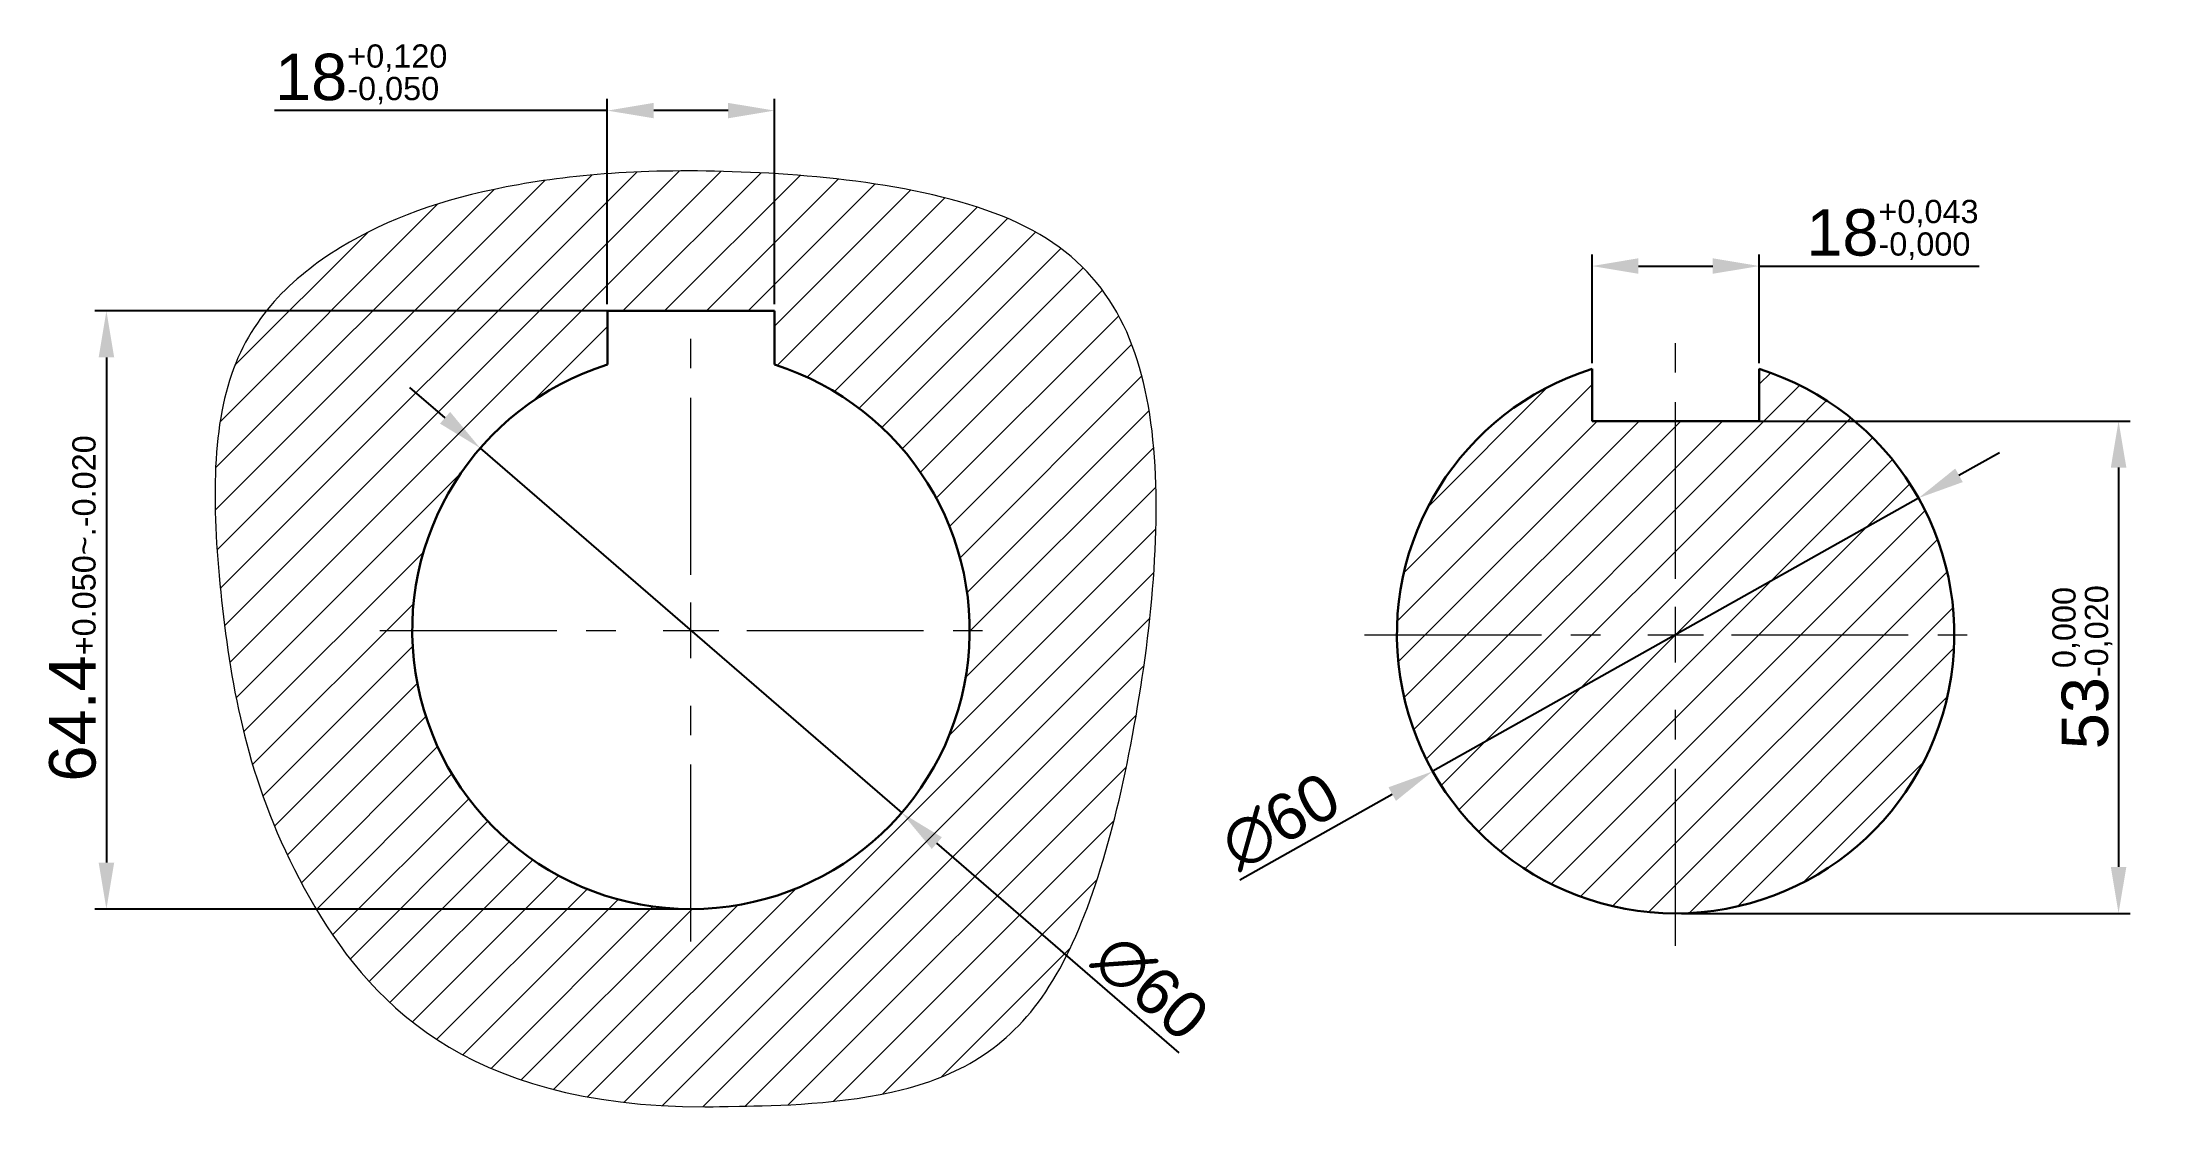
# Model space of a CAD drawing. Header units: millimetres. Extents: x -176 to 51, y -51 to 64.
import ezdxf

# ---------------------------------------------------------------- set-up
doc = ezdxf.new("R2010")
doc.units = ezdxf.units.MM
doc.linetypes.add('CENTER2', pattern=[28.575, 19.05, -3.175, 3.175, -3.175])
doc.styles.get("Standard").update_dxf_attribs({"font": 'arial.ttf'})
doc.dimstyles.new('ISO-25', dxfattribs={"dimtxt": 5, "dimasz": 5, "dimexe": 1.25, "dimexo": 0.625, "dimtad": 1, "dimtxsty": 'Standard', "dimcen": 5, "dimadec": 0, "dimazin": 0, "dimtfac": 1, "dimtmove": 0, "dimatfit": 3, "dimfxl": 1, "dimarcsym": 0})

# ---------------------------------------------------------------- blocks, each defined once
blk = doc.blocks.new('*U1')
at = {"color": 0, "linetype": 'CENTER2', "lineweight": 20, "transparency": 16777216}
for p, q in [((0, 6), (0, 33.5)), ((-33.5, 0), (-6, 0)), ((6, 0), (33.5, 0)), ((0, -33.5), (0, -6))]:
    blk.add_line(p, q, dxfattribs=at)
at = {"color": 0, "linetype": 'Continuous', "lineweight": 20, "transparency": 16777216}
for p, q in [((0, -3), (0, 3)), ((-3, 0), (3, 0))]:
    blk.add_line(p, q, dxfattribs=at)
blk = doc.blocks.new('*D2')
at = {"color": 0, "lineweight": -2, "transparency": 16777216}
for p, q in [((-9, 29.24), (-9, 40.94)), ((9, 29.24), (9, 40.94)), ((-4, 39.69), (4, 39.69)), ((9, 39.69), (32.69, 39.69))]:
    blk.add_line(p, q, dxfattribs=at)
at = {"color": 0, "lineweight": 20, "transparency": 16777216}
for points in [[(-4, 40.53), (-4, 38.86), (-9, 39.69)], [(4, 40.53), (4, 38.86), (9, 39.69)]]:
    blk.add_solid(points, dxfattribs=at)
at = {"layer": 'Defpoints', "color": 0, "lineweight": 20, "transparency": 16777216}
for p in [(9, 39.69), (-9, 28.62), (9, 28.62)]:
    blk.add_point(p, dxfattribs=at)
at = {"color": 0, "lineweight": 20, "transparency": 16777216, "insert": (23.34, 43.78), "char_height": 5, "attachment_point": 5}
blk.add_mtext('18{\\H2.5;\\S+0,043^ -0,000;}', dxfattribs=at)
blk = doc.blocks.new('*D6')
at = {"color": 0, "lineweight": -2, "transparency": 16777216}
for p, q in [((30.5, 17.16), (34.86, 19.61)), ((26.15, 14.71), (-26.15, -14.71)), ((-46.92, -26.4), (-30.5, -17.16))]:
    blk.add_line(p, q, dxfattribs=at)
at = {"color": 0, "lineweight": 20, "transparency": 16777216}
for points in [[(30.1, 17.89), (30.91, 16.43), (26.15, 14.71)], [(-30.91, -16.43), (-30.1, -17.89), (-26.15, -14.71)]]:
    blk.add_solid(points, dxfattribs=at)
at = {"layer": 'Defpoints', "color": 0, "lineweight": 20, "transparency": 16777216}
for p in [(26.15, 14.71), (-26.15, -14.71)]:
    blk.add_point(p, dxfattribs=at)
at = {"color": 0, "lineweight": 20, "transparency": 16777216, "insert": (-42.52, -20.11), "char_height": 5, "attachment_point": 5, "rotation": 29.3598}
blk.add_mtext('∅60', dxfattribs=at)
blk = doc.blocks.new('*U7')
at = {"color": 0, "linetype": 'CENTER2', "lineweight": 20, "transparency": 16777216}
for p, q in [((0, 6), (0, 33.5)), ((-33.5, 0), (-6, 0)), ((6, 0), (33.5, 0)), ((0, -33.5), (0, -6))]:
    blk.add_line(p, q, dxfattribs=at)
at = {"color": 0, "linetype": 'Continuous', "lineweight": 20, "transparency": 16777216}
for p, q in [((0, -3), (0, 3)), ((-3, 0), (3, 0))]:
    blk.add_line(p, q, dxfattribs=at)
blk = doc.blocks.new('*D9')
at = {"color": 0, "lineweight": -2, "transparency": 16777216}
for p, q in [((-115, 35.58), (-115, 57.68)), ((-97, 35.58), (-97, 57.68)), ((-115, 56.43), (-150.83, 56.43)), ((-102, 56.43), (-110, 56.43))]:
    blk.add_line(p, q, dxfattribs=at)
at = {"color": 0, "lineweight": 20, "transparency": 16777216}
for points in [[(-110, 57.26), (-110, 55.6), (-115, 56.43)], [(-102, 57.26), (-102, 55.6), (-97, 56.43)]]:
    blk.add_solid(points, dxfattribs=at)
at = {"layer": 'Defpoints', "color": 0, "lineweight": 20, "transparency": 16777216}
for p in [(-115, 56.43), (-115, 34.96), (-97, 34.96)]:
    blk.add_point(p, dxfattribs=at)
at = {"color": 0, "lineweight": 20, "transparency": 16777216, "insert": (-141.49, 60.52), "char_height": 5, "attachment_point": 5}
blk.add_mtext('18{\\H2.5;\\S+0,120^ -0,050;}', dxfattribs=at)
blk = doc.blocks.new('*D10')
at = {"color": 0, "lineweight": -2, "transparency": 16777216}
for p, q in [((-132.47, 23.36), (-136.25, 26.63)), ((-128.68, 20.09), (-83.31, -19.17)), ((-53.44, -45.01), (-79.53, -22.44))]:
    blk.add_line(p, q, dxfattribs=at)
at = {"color": 0, "lineweight": 20, "transparency": 16777216}
for points in [[(-131.92, 23.99), (-133.01, 22.73), (-128.68, 20.09)], [(-78.98, -21.81), (-80.07, -23.07), (-83.31, -19.17)]]:
    blk.add_solid(points, dxfattribs=at)
at = {"layer": 'Defpoints', "color": 0, "lineweight": 20, "transparency": 16777216}
for p in [(-128.68, 20.09), (-83.31, -19.17)]:
    blk.add_point(p, dxfattribs=at)
at = {"color": 0, "lineweight": 20, "transparency": 16777216, "insert": (-56.5, -37.98), "char_height": 5, "attachment_point": 5, "rotation": 319.1381}
blk.add_mtext('∅60', dxfattribs=at)
blk = doc.blocks.new('*D12')
at = {"color": 0, "lineweight": -2, "transparency": 16777216}
for p, q in [((0.63, 23), (48.93, 23)), ((47.68, 18), (47.68, -25)), ((0.63, -30), (48.93, -30))]:
    blk.add_line(p, q, dxfattribs=at)
at = {"color": 0, "lineweight": 20, "transparency": 16777216}
for points in [[(46.85, 18), (48.52, 18), (47.68, 23)], [(46.85, -25), (48.52, -25), (47.68, -30)]]:
    blk.add_solid(points, dxfattribs=at)
at = {"layer": 'Defpoints', "color": 0, "lineweight": 20, "transparency": 16777216}
for p in [(0, 23), (0, -30), (47.68, -30)]:
    blk.add_point(p, dxfattribs=at)
at = {"color": 0, "lineweight": 20, "transparency": 16777216, "insert": (43.59, -3.5), "char_height": 5, "attachment_point": 5, "rotation": 90}
blk.add_mtext('53{\\H2.5;\\S 0,000^ -0,020;}', dxfattribs=at)
blk = doc.blocks.new('*D14')
at = {"color": 0, "lineweight": -2, "transparency": 16777216}
for p, q in [((-97.62, 34.86), (-170.17, 34.86)), ((-168.92, 29.86), (-168.92, -24.54)), ((-106.62, -29.54), (-170.17, -29.54))]:
    blk.add_line(p, q, dxfattribs=at)
at = {"color": 0, "lineweight": 20, "transparency": 16777216}
for points in [[(-169.75, 29.86), (-168.08, 29.86), (-168.92, 34.86)], [(-169.75, -24.54), (-168.08, -24.54), (-168.92, -29.54)]]:
    blk.add_solid(points, dxfattribs=at)
at = {"layer": 'Defpoints', "color": 0, "lineweight": 20, "transparency": 16777216}
for p in [(-97, 34.86), (-168.92, -29.54), (-106, -29.54)]:
    blk.add_point(p, dxfattribs=at)
at = {"color": 0, "lineweight": 20, "transparency": 16777216, "insert": (-172.55, 2.83), "char_height": 5, "attachment_point": 5, "rotation": 90}
blk.add_mtext('64.4{\\H2.5;\\S+0.050~.-0.020;}', dxfattribs=at)

msp = doc.modelspace()

# ---------------------------------------------------------------- hatches: boundary and pattern name
at = {"lineweight": 20}
h = msp.add_hatch(dxfattribs=at)
h.set_pattern_fill('ANSI31', color=256)
edge = h.paths.add_edge_path()
edge.add_spline(control_points=[(-104.498, -50.834), (-130.627, -50.834), (-151.229, -27.351), (-157.133, 2.286), (-158.138, 29.788), (-144.32, 42.848), (-126.984, 48.876), (-102.99, 50.885), (-64.55, 46.49), (-53.997, 24.262), (-57.64, -12.03), (-66.183, -41.165), (-82.137, -50.458), (-104.498, -50.834), (-104.498, -50.834), (-104.498, -50.834)], knot_values=[0, 0, 0, 0, 1, 2, 3, 4, 5, 6, 7, 8, 9, 10, 11, 12, 13, 13, 13, 13], degree=3, periodic=0)
h.paths.add_polyline_path([(-114.996, 29.076), (-114.996, 34.858), (-96.996, 34.858), (-96.996, 29.076, -6.5131307)], flags=16)
h.paths.add_polyline_path([(-9, 23), (-9, 23.5), (-9, 28.618, 6.5131307), (9, 28.618), (9, 23.5), (9, 23)])

# ---------------------------------------------------------------- linework, layer by layer
at = {"lineweight": 30}
for p, q in [((-114.996, 34.858), (-114.996, 29.076)), ((-114.996, 34.858), (-96.996, 34.858)), ((-96.996, 29.076), (-96.996, 34.858)), ((-9, 23.5), (-9, 28.618)), ((9, 28.618), (9, 23.5)), ((-9, 23.5), (-9, 23)), ((-9, 23), (9, 23)), ((9, 23), (9, 23.5))]:
    msp.add_line(p, q, dxfattribs=at)
for centre in [(-105.996, 0.458), (0, 0)]:
    msp.add_arc(centre, 30, 107.4576, 72.5424, dxfattribs=at)
at = {"lineweight": 20}
msp.add_open_spline([(-104.498, -50.834), (-130.627, -50.834), (-151.229, -27.351), (-157.133, 2.286), (-158.138, 29.788), (-144.32, 42.848), (-126.984, 48.876), (-102.99, 50.885), (-64.55, 46.49), (-53.997, 24.262), (-57.64, -12.03), (-66.183, -41.165), (-82.137, -50.458), (-104.498, -50.834), (-104.498, -50.834), (-104.498, -50.834)], degree=3, dxfattribs=at)

# ---------------------------------------------------------------- block references
at = {"linetype": 'CENTER2', "lineweight": 20}
for name, p in [('*U7', (-105.996, 0.458)), ('*U1', (0, 0))]:
    msp.add_blockref(name, p, dxfattribs=at)

# ---------------------------------------------------------------- dimensions: what is measured, and where the dimension line sits
at = {"lineweight": 20}
dim = msp.add_linear_dim(base=(-114.996, 56.429), p1=(-96.996, 34.958), p2=(-114.996, 34.958), dimstyle='ISO-25', override={"dimgap": 0.625, "dimtol": 1, "dimlim": 0, "dimtp": 0.12, "dimtm": 0.05, "dimtfac": 0.5, "dimtdec": 3, "dimtzin": 0}, dxfattribs=at)
dim.commit()
dim.dimension.update_dxf_attribs({"geometry": '*D9', "text_midpoint": (-141.493, 56.429), "dimtype": 160})
for base, p1, p2, angle, override, picture, middle in [((9, 39.694), (-9, 28.618), (9, 28.618), 180, {"dimgap": 0.625, "dimtol": 1, "dimlim": 0, "dimtp": 0.043, "dimtm": 1e-09, "dimtfac": 0.5, "dimtdec": 3, "dimtzin": 0}, '*D2', (23.343, 43.784)), ((47.684, -30), (0, 23), (0, -30), 90, {"dimgap": 0.625, "dimtol": 1, "dimlim": 0, "dimtm": 0.02, "dimtfac": 0.5, "dimtdec": 3, "dimtzin": 0}, '*D12', (43.594, -3.5))]:
    dim = msp.add_linear_dim(base=base, p1=p1, p2=p2, angle=angle, dimstyle='ISO-25', override=override, dxfattribs=at)
    dim.commit()
    dim.dimension.update_dxf_attribs({"geometry": picture, "text_midpoint": middle})
dim = msp.add_linear_dim(base=(-168.918, -29.542), p1=(-96.996, 34.858), p2=(-105.996, -29.542), angle=90, dimstyle='ISO-25', override={"dimdsep": 46, "dimtol": 1, "dimtp": 0.05, "dimtm": 0.02, "dimtfac": 0.5, "dimtdec": 3, "dimtzin": 0}, dxfattribs=at)
dim.commit()
dim.dimension.update_dxf_attribs({"geometry": '*D14', "text_midpoint": (-168.918, 2.825), "dimtype": 160})
dim = msp.add_diameter_dim_2p(p1=(-128.685, 20.085), p2=(-83.307, -19.169), dimstyle='ISO-25', dxfattribs=at)
dim.commit()
dim.dimension.update_dxf_attribs({"geometry": '*D10', "text_midpoint": (-58.667, -40.485), "dimtype": 163})
dim = msp.add_diameter_dim_2p(p1=(26.147, 14.709), p2=(-26.147, -14.709), dimstyle='ISO-25', dxfattribs=at)
dim.commit()
dim.dimension.update_dxf_attribs({"geometry": '*D6', "text_midpoint": (-42.518, -20.112)})

doc.saveas('drawing.dxf')
